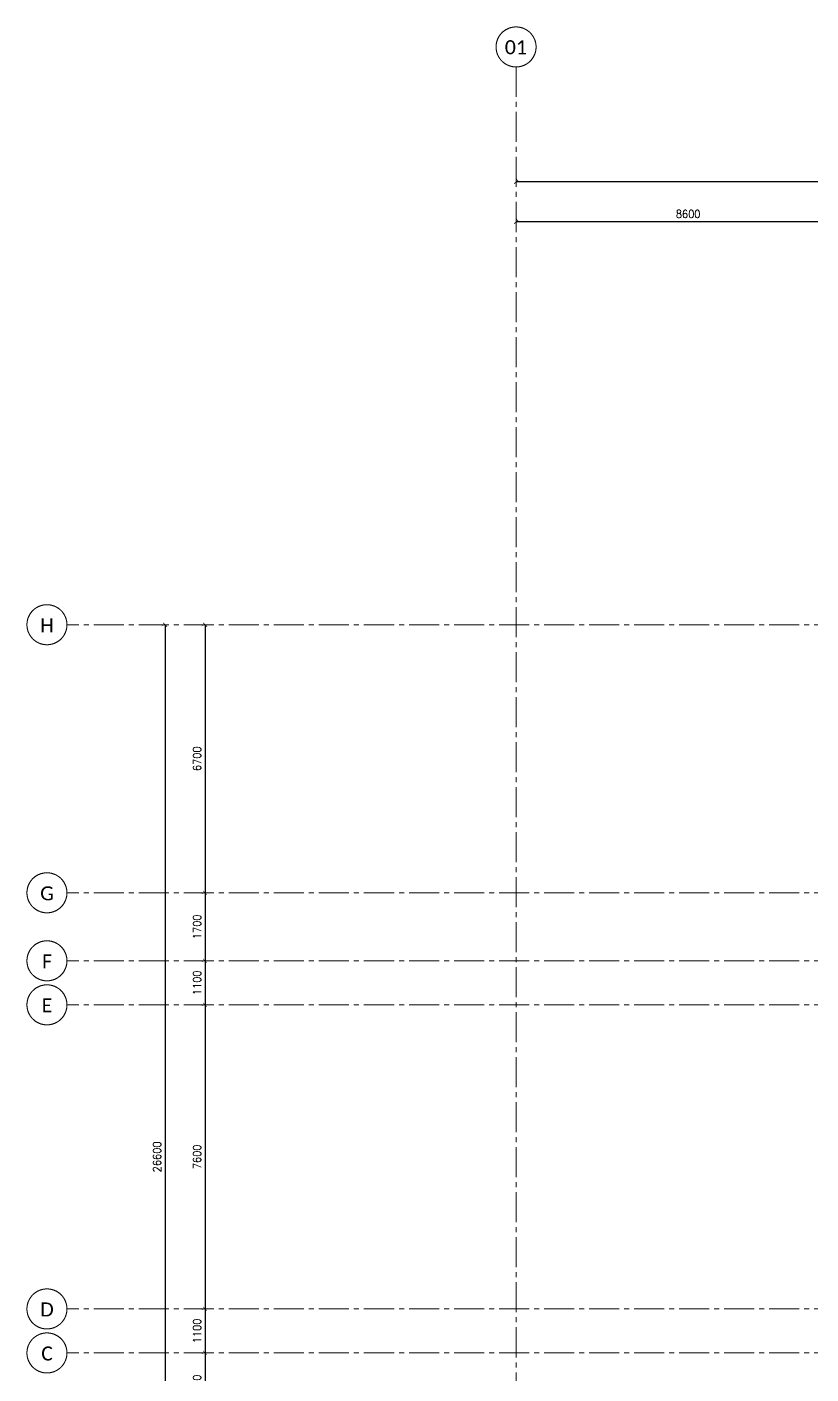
# Model space of a CAD drawing. Header units: millimetres. Extents: x -967280 to 3852, y 2833 to 1955156.
# Drawn here: x -653053 to -633456, y 995109 to 1028777 of the extents above; entities that cross this region are included whole.
import ezdxf

# ---------------------------------------------------------------- set-up
doc = ezdxf.new("R2010")
doc.units = ezdxf.units.MM
doc.header["$LTSCALE"] = 1000
doc.header["$PDMODE"] = 35
doc.header["$PDSIZE"] = 25
doc.linetypes.add('Columns_Structural070816$0$CENTER2', pattern=[1.125, 0.75, -0.125, 0.125, -0.125])
doc.linetypes.add('HRZN_Line-Ptrn-Sold', pattern=[9144001.0, 9144000.0, -1])
doc.layers.add('_N-DIM 3', color=7, linetype='Continuous')
doc.layers.add('S -Beams', color=2, linetype='Continuous')
doc.layers.add('A-AX-ATT-100', color=7, linetype='HRZN_Line-Ptrn-Sold', lineweight=18)
doc.layers.add('ST-000-AXIS', color=9, linetype='Columns_Structural070816$0$CENTER2', lineweight=9)
doc.styles.add('Calibri_2', font='calibri.ttf', dxfattribs={"height": 300})
doc.styles.add('TUNELNO', font='romans.shx', dxfattribs={"width": 0.9})
doc.dimstyles.new('Copy(2) of DSEC', dxfattribs={"dimtxt": 200, "dimasz": 100, "dimexe": 50, "dimexo": 80, "dimgap": 100, "dimtad": 1, "dimdec": 0, "dimrnd": 5, "dimzin": 0, "dimdsep": 46, "dimtxsty": 'TUNELNO', "dimblk": 'ARCHTICK', "dimcen": 0.09, "dimclrd": 1, "dimclre": 1, "dimclrt": 3, "dimadec": 0, "dimazin": 0, "dimtfac": 0.78125, "dimtdec": 0, "dimtix": 1, "dimtmove": 2, "dimatfit": 3, "dimldrblk": 'ARCHTICK', "dimfxl": 1, "dimtolj": 1, "dimtzin": 0, "dimarcsym": 0})

# ---------------------------------------------------------------- blocks, each defined once
blk = doc.blocks.new('Grid - HRZN_G-Datm-Grid-Head-1554275-FIRST FLOOR FFL_1_')
at = {"layer": 'A-AX-ATT-100'}
blk.add_circle((0, 0), 5, dxfattribs=at)
blk = doc.blocks.new('_ArchTick')
at = {"color": 0, "linetype": 'ByBlock', "const_width": 0.15}
blk.add_lwpolyline([(-0.5, -0.5), (0.5, 0.5)], dxfattribs=at)
blk = doc.blocks.new('*D1495')
at = {"layer": '_N-DIM 3', "color": 1, "linetype": 'Continuous', "lineweight": -2, "ltscale": 30, "transparency": 16777216}
for p, q in [((516899, 747185), (516899, 747155)), ((525499, 747105), (516899, 747105)), ((525499, 747185), (525499, 747155))]:
    blk.add_line(p, q, dxfattribs=at)
at = {"layer": 'Defpoints', "color": 0, "linetype": 'Continuous', "ltscale": 30, "transparency": 16777216}
for p in [(516899, 747105), (516899, 747105), (525499, 747105)]:
    blk.add_point(p, dxfattribs=at)
at = {"layer": '_N-DIM 3', "color": 1, "linetype": 'Continuous', "lineweight": -2, "ltscale": 30, "transparency": 16777216, "xscale": 100, "yscale": 100, "zscale": 100, "rotation": 180}
blk.add_blockref('_ArchTick', (516899, 747105), dxfattribs=at)
at = {"layer": '_N-DIM 3', "color": 1, "linetype": 'Continuous', "lineweight": -2, "ltscale": 30, "transparency": 16777216, "xscale": 100, "yscale": 100, "zscale": 100}
blk.add_blockref('_ArchTick', (525499, 747105), dxfattribs=at)
at = {"layer": '_N-DIM 3', "color": 3, "linetype": 'Continuous', "ltscale": 30, "transparency": 16777216, "insert": (521199, 747305), "char_height": 200, "attachment_point": 5, "style": 'TUNELNO'}
blk.add_mtext('\\A1;8600', dxfattribs=at)
blk = doc.blocks.new('*D1496')
at = {"layer": '_N-DIM 3', "color": 1, "linetype": 'Continuous', "lineweight": -2, "ltscale": 30, "transparency": 16777216}
for p, q in [((516899, 748185), (516899, 748155)), ((563099, 748105), (516899, 748105)), ((563099, 748185), (563099, 748155))]:
    blk.add_line(p, q, dxfattribs=at)
at = {"layer": 'Defpoints', "color": 0, "linetype": 'Continuous', "ltscale": 30, "transparency": 16777216}
for p in [(516899, 748105), (516899, 748105), (563099, 748105)]:
    blk.add_point(p, dxfattribs=at)
at = {"layer": '_N-DIM 3', "color": 1, "linetype": 'Continuous', "lineweight": -2, "ltscale": 30, "transparency": 16777216, "xscale": 100, "yscale": 100, "zscale": 100, "rotation": 180}
blk.add_blockref('_ArchTick', (516899, 748105), dxfattribs=at)
at = {"layer": '_N-DIM 3', "color": 1, "linetype": 'Continuous', "lineweight": -2, "ltscale": 30, "transparency": 16777216, "xscale": 100, "yscale": 100, "zscale": 100}
blk.add_blockref('_ArchTick', (563099, 748105), dxfattribs=at)
at = {"layer": '_N-DIM 3', "color": 3, "linetype": 'Continuous', "ltscale": 30, "transparency": 16777216, "insert": (539999, 748305), "char_height": 200, "attachment_point": 5, "style": 'TUNELNO'}
blk.add_mtext('\\A1;46200', dxfattribs=at)
blk = doc.blocks.new('*D1505')
at = {"layer": '_N-DIM 3', "color": 1, "linetype": 'Continuous', "lineweight": -2, "ltscale": 30, "transparency": 16777216}
for p, q in [((509045, 737040), (509075, 737040)), ((509125, 737040), (509125, 730340)), ((509045, 730340), (509075, 730340))]:
    blk.add_line(p, q, dxfattribs=at)
at = {"layer": 'Defpoints', "color": 0, "linetype": 'Continuous', "ltscale": 30, "transparency": 16777216}
for p in [(509125, 737040), (509125, 730340), (509125, 730340)]:
    blk.add_point(p, dxfattribs=at)
at = {"layer": '_N-DIM 3', "color": 1, "linetype": 'Continuous', "lineweight": -2, "ltscale": 30, "transparency": 16777216, "xscale": 100, "yscale": 100, "zscale": 100}
for p, rotation in [((509125, 737040), 90), ((509125, 730340), 270)]:
    blk.add_blockref('_ArchTick', p, dxfattribs=dict(at, rotation=rotation))
at = {"layer": '_N-DIM 3', "color": 3, "linetype": 'Continuous', "ltscale": 30, "transparency": 16777216, "insert": (508925, 733690), "char_height": 200, "attachment_point": 5, "rotation": 90, "style": 'TUNELNO'}
blk.add_mtext('\\A1;6700', dxfattribs=at)
blk = doc.blocks.new('*D1506')
at = {"layer": '_N-DIM 3', "color": 1, "linetype": 'Continuous', "lineweight": -2, "ltscale": 30, "transparency": 16777216}
for p, q in [((509045, 730340), (509075, 730340)), ((509125, 730340), (509125, 728640)), ((509045, 728640), (509075, 728640))]:
    blk.add_line(p, q, dxfattribs=at)
at = {"layer": 'Defpoints', "color": 0, "linetype": 'Continuous', "ltscale": 30, "transparency": 16777216}
for p in [(509125, 730340), (509125, 728640), (509125, 728640)]:
    blk.add_point(p, dxfattribs=at)
at = {"layer": '_N-DIM 3', "color": 1, "linetype": 'Continuous', "lineweight": -2, "ltscale": 30, "transparency": 16777216, "xscale": 100, "yscale": 100, "zscale": 100}
for p, rotation in [((509125, 730340), 90), ((509125, 728640), 270)]:
    blk.add_blockref('_ArchTick', p, dxfattribs=dict(at, rotation=rotation))
at = {"layer": '_N-DIM 3', "color": 3, "linetype": 'Continuous', "ltscale": 30, "transparency": 16777216, "insert": (508925, 729490), "char_height": 200, "attachment_point": 5, "rotation": 90, "style": 'TUNELNO'}
blk.add_mtext('\\A1;1700', dxfattribs=at)
blk = doc.blocks.new('*D1507')
at = {"layer": '_N-DIM 3', "color": 1, "linetype": 'Continuous', "lineweight": -2, "ltscale": 30, "transparency": 16777216}
for p, q in [((509045, 728640), (509075, 728640)), ((509125, 728640), (509125, 727540)), ((509045, 727540), (509075, 727540))]:
    blk.add_line(p, q, dxfattribs=at)
at = {"layer": 'Defpoints', "color": 0, "linetype": 'Continuous', "ltscale": 30, "transparency": 16777216}
for p in [(509125, 728640), (509125, 727540), (509125, 727540)]:
    blk.add_point(p, dxfattribs=at)
at = {"layer": '_N-DIM 3', "color": 1, "linetype": 'Continuous', "lineweight": -2, "ltscale": 30, "transparency": 16777216, "xscale": 100, "yscale": 100, "zscale": 100}
for p, rotation in [((509125, 728640), 90), ((509125, 727540), 270)]:
    blk.add_blockref('_ArchTick', p, dxfattribs=dict(at, rotation=rotation))
at = {"layer": '_N-DIM 3', "color": 3, "linetype": 'Continuous', "ltscale": 30, "transparency": 16777216, "insert": (508925, 728090), "char_height": 200, "attachment_point": 5, "rotation": 90, "style": 'TUNELNO'}
blk.add_mtext('\\A1;1100', dxfattribs=at)
blk = doc.blocks.new('*D1508')
at = {"layer": '_N-DIM 3', "color": 1, "linetype": 'Continuous', "lineweight": -2, "ltscale": 30, "transparency": 16777216}
for p, q in [((509045, 727540), (509075, 727540)), ((509125, 727540), (509125, 719940)), ((509045, 719940), (509075, 719940))]:
    blk.add_line(p, q, dxfattribs=at)
at = {"layer": 'Defpoints', "color": 0, "linetype": 'Continuous', "ltscale": 30, "transparency": 16777216}
for p in [(509125, 727540), (509125, 719940), (509125, 719940)]:
    blk.add_point(p, dxfattribs=at)
at = {"layer": '_N-DIM 3', "color": 1, "linetype": 'Continuous', "lineweight": -2, "ltscale": 30, "transparency": 16777216, "xscale": 100, "yscale": 100, "zscale": 100}
for p, rotation in [((509125, 727540), 90), ((509125, 719940), 270)]:
    blk.add_blockref('_ArchTick', p, dxfattribs=dict(at, rotation=rotation))
at = {"layer": '_N-DIM 3', "color": 3, "linetype": 'Continuous', "ltscale": 30, "transparency": 16777216, "insert": (508925, 723740), "char_height": 200, "attachment_point": 5, "rotation": 90, "style": 'TUNELNO'}
blk.add_mtext('\\A1;7600', dxfattribs=at)
blk = doc.blocks.new('*D1509')
at = {"layer": '_N-DIM 3', "color": 1, "linetype": 'Continuous', "lineweight": -2, "ltscale": 30, "transparency": 16777216}
for p, q in [((509045, 719940), (509075, 719940)), ((509125, 719940), (509125, 718840)), ((509045, 718840), (509075, 718840))]:
    blk.add_line(p, q, dxfattribs=at)
at = {"layer": 'Defpoints', "color": 0, "linetype": 'Continuous', "ltscale": 30, "transparency": 16777216}
for p in [(509125, 719940), (509125, 718840), (509125, 718840)]:
    blk.add_point(p, dxfattribs=at)
at = {"layer": '_N-DIM 3', "color": 1, "linetype": 'Continuous', "lineweight": -2, "ltscale": 30, "transparency": 16777216, "xscale": 100, "yscale": 100, "zscale": 100}
for p, rotation in [((509125, 719940), 90), ((509125, 718840), 270)]:
    blk.add_blockref('_ArchTick', p, dxfattribs=dict(at, rotation=rotation))
at = {"layer": '_N-DIM 3', "color": 3, "linetype": 'Continuous', "ltscale": 30, "transparency": 16777216, "insert": (508925, 719390), "char_height": 200, "attachment_point": 5, "rotation": 90, "style": 'TUNELNO'}
blk.add_mtext('\\A1;1100', dxfattribs=at)
blk = doc.blocks.new('*D1510')
at = {"layer": '_N-DIM 3', "color": 1, "linetype": 'Continuous', "lineweight": -2, "ltscale": 30, "transparency": 16777216}
for p, q in [((509045, 718840), (509075, 718840)), ((509125, 718840), (509125, 717140)), ((509045, 717140), (509075, 717140))]:
    blk.add_line(p, q, dxfattribs=at)
at = {"layer": 'Defpoints', "color": 0, "linetype": 'Continuous', "ltscale": 30, "transparency": 16777216}
for p in [(509125, 718840), (509125, 717140), (509125, 717140)]:
    blk.add_point(p, dxfattribs=at)
at = {"layer": '_N-DIM 3', "color": 1, "linetype": 'Continuous', "lineweight": -2, "ltscale": 30, "transparency": 16777216, "xscale": 100, "yscale": 100, "zscale": 100}
for p, rotation in [((509125, 718840), 90), ((509125, 717140), 270)]:
    blk.add_blockref('_ArchTick', p, dxfattribs=dict(at, rotation=rotation))
at = {"layer": '_N-DIM 3', "color": 3, "linetype": 'Continuous', "ltscale": 30, "transparency": 16777216, "insert": (508925, 717990), "char_height": 200, "attachment_point": 5, "rotation": 90, "style": 'TUNELNO'}
blk.add_mtext('\\A1;1700', dxfattribs=at)
blk = doc.blocks.new('*D1512')
at = {"layer": '_N-DIM 3', "color": 1, "linetype": 'Continuous', "lineweight": -2, "ltscale": 30, "transparency": 16777216}
for p, q in [((508045, 737040), (508075, 737040)), ((508125, 737040), (508125, 710440)), ((508045, 710440), (508075, 710440))]:
    blk.add_line(p, q, dxfattribs=at)
at = {"layer": 'Defpoints', "color": 0, "linetype": 'Continuous', "ltscale": 30, "transparency": 16777216}
for p in [(508125, 737040), (508125, 710440), (508125, 710440)]:
    blk.add_point(p, dxfattribs=at)
at = {"layer": '_N-DIM 3', "color": 1, "linetype": 'Continuous', "lineweight": -2, "ltscale": 30, "transparency": 16777216, "xscale": 100, "yscale": 100, "zscale": 100}
for p, rotation in [((508125, 737040), 90), ((508125, 710440), 270)]:
    blk.add_blockref('_ArchTick', p, dxfattribs=dict(at, rotation=rotation))
at = {"layer": '_N-DIM 3', "color": 3, "linetype": 'Continuous', "ltscale": 30, "transparency": 16777216, "insert": (507925, 723740), "char_height": 200, "attachment_point": 5, "rotation": 90, "style": 'TUNELNO'}
blk.add_mtext('\\A1;26600', dxfattribs=at)
blk = doc.blocks.new('AXES-00')
at = {"layer": 'ST-000-AXIS'}
for p, q in [((516898.9, 750979.6), (516898.9, 695813.8)), ((575723.2, 737039.7), (505674.3, 737039.7)), ((575723.2, 730339.7), (505674.3, 730339.7)), ((575723.2, 728639.7), (505674.3, 728639.7)), ((575723.2, 727539.7), (505674.3, 727539.7)), ((575723.2, 719939.7), (505674.3, 719939.7)), ((575723.2, 718839.7), (505674.3, 718839.7))]:
    blk.add_line(p, q, dxfattribs=at)
at = {"layer": 'A-AX-ATT-100'}
for p, xscale, yscale, zscale, rotation in [((516898.9, 751479.6), 99.99999999999993, 99.99999999999993, 99.99999999999993, 180), ((505174.3, 737039.7), 100.0000000000001, 100.0000000000001, 100.0000000000001, 90), ((505174.3, 730339.7), 100.0000000000001, 100.0000000000001, 100.0000000000001, 90), ((505174.3, 728639.7), 100.0000000000001, 100.0000000000001, 100.0000000000001, 90), ((505174.3, 727539.7), 100.0000000000001, 100.0000000000001, 100.0000000000001, 90), ((505174.3, 719939.7), 100.0000000000001, 100.0000000000001, 100.0000000000001, 90), ((505174.3, 718839.7), 100.0000000000001, 100.0000000000001, 100.0000000000001, 90)]:
    blk.add_blockref('Grid - HRZN_G-Datm-Grid-Head-1554275-FIRST FLOOR FFL_1_', p, dxfattribs=dict(at, xscale=xscale, yscale=yscale, zscale=zscale, rotation=rotation))
at = {"layer": 'A-AX-ATT-100', "linetype": 'Continuous', "lineweight": 13, "char_height": 350, "attachment_point": 1, "style": 'Calibri_2'}
for s, insert, width in [('01', (516618, 751647.5), 673.417), ('H', (505005.2, 737201), 416.877), ('G', (505005.2, 730501), 416.877), ('F', (505051.7, 728801), 304.641), ('E', (505041.7, 727701), 328.692), ('D', (505008.7, 720101), 408.861), ('C', (505031.7, 719001), 352.742)]:
    blk.add_mtext(s, dxfattribs=dict(at, insert=insert, width=width))
at = {"layer": '_N-DIM 3', "color": 3, "linetype": 'Continuous', "ltscale": 30}
for base, p1, p2, picture, middle in [((516898.9, 748104.7), (563098.9, 748104.7), (516898.9, 748104.7), '*D1496', (539998.9, 748304.7)), ((516898.9, 747104.7), (525498.9, 747104.7), (516898.9, 747104.7), '*D1495', (521198.9, 747304.7))]:
    dim = blk.add_linear_dim(base=base, p1=p1, p2=p2, dimstyle='Copy(2) of DSEC', dxfattribs=at)
    dim.commit()
    dim.dimension.update_dxf_attribs({"geometry": picture, "text_midpoint": middle})
for base, p1, p2, picture, middle in [((508125, 710439.7), (508125, 737039.7), (508125, 710439.7), '*D1512', (507925, 723739.7)), ((509125, 730339.7), (509125, 737039.7), (509125, 730339.7), '*D1505', (508925, 733689.7)), ((509125, 728639.7), (509125, 730339.7), (509125, 728639.7), '*D1506', (508925, 729489.7)), ((509125, 727539.7), (509125, 728639.7), (509125, 727539.7), '*D1507', (508925, 728089.7)), ((509125, 719939.7), (509125, 727539.7), (509125, 719939.7), '*D1508', (508925, 723739.7)), ((509125, 718839.7), (509125, 719939.7), (509125, 718839.7), '*D1509', (508925, 719389.7)), ((509125, 717139.7), (509125, 718839.7), (509125, 717139.7), '*D1510', (508925, 717989.7))]:
    dim = blk.add_linear_dim(base=base, p1=p1, p2=p2, angle=90, dimstyle='Copy(2) of DSEC', dxfattribs=at)
    dim.commit()
    dim.dimension.update_dxf_attribs({"geometry": picture, "text_midpoint": middle})

msp = doc.modelspace()

# ---------------------------------------------------------------- block references
at = {"layer": 'S -Beams'}
msp.add_blockref('AXES-00', (-1157727.6, 276797.6), dxfattribs=at)

doc.saveas('drawing.dxf')
